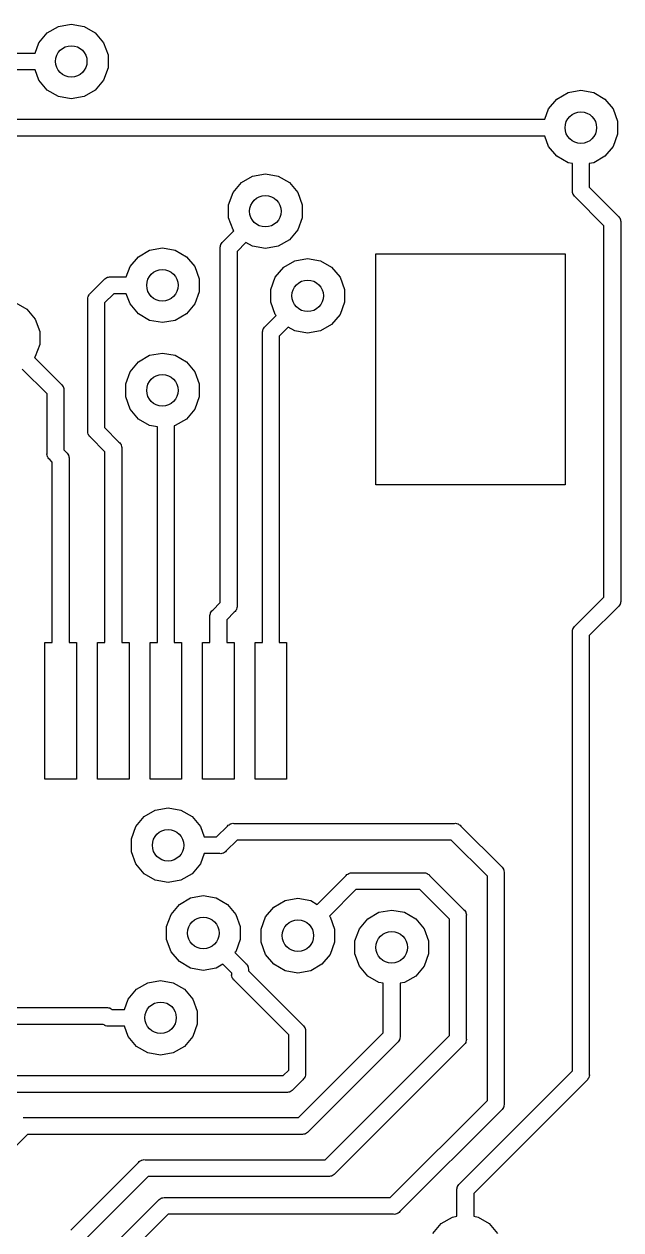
# Model space of a CAD drawing. Extents: x 144.5 to 169.1, y -90.6 to -63.3.
# Drawn here: x 163.4 to 169.08, y -74.79 to -63.31 of the extents above; entities that cross this region are included whole.
import ezdxf

# ---------------------------------------------------------------- set-up
doc = ezdxf.new("R2010")
doc.units = 0
doc.header["$MEASUREMENT"] = 0
doc.layers.add('BLACK', color=7, linetype='CONTINUOUS')

msp = doc.modelspace()

# ---------------------------------------------------------------- linework, layer by layer
at = {"layer": 'BLACK', "linetype": 'CONTINUOUS'}
for p, q in [((163.728, -63.336), (163.85, -63.3146)), ((163.85, -63.3146), (163.972, -63.336)), ((163.542, -63.4923), (163.622, -63.3977)), ((163.622, -63.3977), (163.728, -63.336)), ((163.972, -63.336), (164.078, -63.3977)), ((164.078, -63.3977), (164.158, -63.4923)), ((163.507, -63.59), (163.542, -63.4923)), ((164.158, -63.4923), (164.2, -63.6083)), ((157.833, -63.59), (163.507, -63.59)), ((164.2, -63.6083), (164.2, -63.7317)), ((163.507, -63.75), (157.863, -63.75)), ((163.542, -63.8477), (163.507, -63.75)), ((164.2, -63.7317), (164.158, -63.8477)), ((163.622, -63.9423), (163.542, -63.8477)), ((164.158, -63.8477), (164.078, -63.9423)), ((163.728, -64.004), (163.622, -63.9423)), ((163.85, -64.0254), (163.728, -64.004)), ((163.972, -64.004), (163.85, -64.0254)), ((164.078, -63.9423), (163.972, -64.004)), ((168.472, -64.0277), (168.578, -63.966)), ((168.578, -63.966), (168.7, -63.9446)), ((168.7, -63.9446), (168.822, -63.966)), ((168.822, -63.966), (168.928, -64.0277)), ((168.357, -64.22), (168.392, -64.1223)), ((168.392, -64.1223), (168.472, -64.0277)), ((168.928, -64.0277), (169.008, -64.1223)), ((169.008, -64.1223), (169.05, -64.2383)), ((161.503, -64.22), (168.357, -64.22)), ((169.05, -64.2383), (169.05, -64.3617)), ((169.05, -64.3617), (169.008, -64.4777)), ((168.357, -64.38), (161.533, -64.38)), ((168.392, -64.4777), (168.357, -64.38)), ((168.472, -64.5723), (168.392, -64.4777)), ((169.008, -64.4777), (168.928, -64.5723)), ((168.578, -64.634), (168.472, -64.5723)), ((168.928, -64.5723), (168.822, -64.634)), ((168.62, -64.6413), (168.578, -64.634)), ((168.62, -64.8965), (168.62, -64.6413)), ((168.822, -64.634), (168.78, -64.6413)), ((168.78, -64.6413), (168.78, -64.8669)), ((165.39, -64.9173), (165.469, -64.8228)), ((165.469, -64.8228), (165.576, -64.761)), ((165.576, -64.761), (165.698, -64.7396)), ((165.698, -64.7396), (165.819, -64.761)), ((165.819, -64.761), (165.926, -64.8228)), ((165.926, -64.8228), (166.005, -64.9173)), ((165.348, -65.0333), (165.39, -64.9173)), ((166.005, -64.9173), (166.048, -65.0333)), ((168.619, -64.9071), (168.62, -64.8965)), ((168.622, -64.9173), (168.619, -64.9071)), ((168.624, -64.9278), (168.622, -64.9173)), ((168.625, -64.9309), (168.624, -64.9278)), ((168.626, -64.9343), (168.625, -64.9309)), ((168.632, -64.943), (168.626, -64.9343)), ((168.78, -64.8669), (169.054, -65.141)), ((165.348, -65.1567), (165.348, -65.0333)), ((166.048, -65.0333), (166.048, -65.1567)), ((168.638, -64.9522), (168.632, -64.943)), ((168.646, -64.959), (168.638, -64.9522)), ((168.92, -65.2331), (168.646, -64.959)), ((165.39, -65.2727), (165.348, -65.1567)), ((166.048, -65.1567), (166.005, -65.2727)), ((169.054, -65.141), (169.062, -65.1478)), ((169.062, -65.1478), (169.068, -65.157)), ((169.068, -65.157), (169.074, -65.1657)), ((169.074, -65.1657), (169.075, -65.1691)), ((169.075, -65.1691), (169.076, -65.1722)), ((165.293, -65.386), (165.397, -65.2819)), ((165.397, -65.2819), (165.39, -65.2727)), ((166.005, -65.2727), (165.926, -65.3673)), ((168.92, -68.7669), (168.92, -65.2331)), ((169.076, -65.1722), (169.078, -65.1827)), ((169.078, -65.1827), (169.081, -65.1929)), ((169.081, -65.1929), (169.08, -65.2035)), ((169.08, -65.2035), (169.08, -68.7965)), ((165.28, -65.402), (165.285, -65.3928)), ((165.285, -65.3928), (165.293, -65.386)), ((165.513, -65.3926), (165.428, -65.4781)), ((165.576, -65.429), (165.513, -65.3926)), ((165.926, -65.3673), (165.819, -65.429)), ((164.489, -65.5277), (164.596, -65.466)), ((164.596, -65.466), (164.718, -65.4446)), ((164.718, -65.4446), (164.839, -65.466)), ((164.839, -65.466), (164.946, -65.5277)), ((165.267, -65.4379), (165.269, -65.4277)), ((165.268, -65.4485), (165.267, -65.4379)), ((165.268, -68.8194), (165.268, -65.4485)), ((165.269, -65.4277), (165.271, -65.4172)), ((165.271, -65.4172), (165.273, -65.4141)), ((165.273, -65.4141), (165.274, -65.4107)), ((165.274, -65.4107), (165.28, -65.402)), ((165.428, -65.4781), (165.428, -68.849)), ((165.698, -65.4504), (165.576, -65.429)), ((165.819, -65.429), (165.698, -65.4504)), ((166.75, -67.7), (166.75, -65.5)), ((166.75, -65.5), (168.55, -65.5)), ((168.55, -65.5), (168.55, -67.7)), ((164.374, -65.72), (164.41, -65.6223)), ((164.41, -65.6223), (164.489, -65.5277)), ((164.946, -65.5277), (165.025, -65.6223)), ((165.025, -65.6223), (165.068, -65.7383)), ((165.792, -65.7223), (165.872, -65.6277)), ((165.872, -65.6277), (165.978, -65.566)), ((165.978, -65.566), (166.1, -65.5446)), ((166.1, -65.5446), (166.222, -65.566)), ((166.222, -65.566), (166.328, -65.6277)), ((166.328, -65.6277), (166.408, -65.7223)), ((164.163, -65.7459), (164.17, -65.7378)), ((164.17, -65.7378), (164.18, -65.7325)), ((164.18, -65.7325), (164.188, -65.7264)), ((164.188, -65.7264), (164.192, -65.7255)), ((164.192, -65.7255), (164.195, -65.7237)), ((164.195, -65.7237), (164.205, -65.7218)), ((164.205, -65.7218), (164.215, -65.7191)), ((164.215, -65.7191), (164.226, -65.72)), ((164.226, -65.72), (164.374, -65.72)), ((165.068, -65.7383), (165.068, -65.8617)), ((165.75, -65.8383), (165.792, -65.7223)), ((166.408, -65.7223), (166.45, -65.8383)), ((164.033, -65.876), (164.163, -65.7459)), ((165.75, -65.9617), (165.75, -65.8383)), ((166.45, -65.8383), (166.45, -65.9617)), ((163.322, -65.966), (163.428, -66.0277)), ((164.007, -65.9279), (164.009, -65.9177)), ((164.008, -65.9385), (164.007, -65.9279)), ((164.008, -67.184), (164.008, -65.9385)), ((164.009, -65.9177), (164.011, -65.9072)), ((164.011, -65.9072), (164.013, -65.9041)), ((164.013, -65.9041), (164.014, -65.9007)), ((164.014, -65.9007), (164.02, -65.892)), ((164.02, -65.892), (164.025, -65.8828)), ((164.025, -65.8828), (164.033, -65.876)), ((164.256, -65.88), (164.168, -65.9682)), ((164.168, -65.9682), (164.168, -67.1544)), ((164.374, -65.88), (164.256, -65.88)), ((164.41, -65.9777), (164.374, -65.88)), ((165.068, -65.8617), (165.025, -65.9777)), ((165.792, -66.0777), (165.75, -65.9617)), ((166.45, -65.9617), (166.408, -66.0777)), ((163.428, -66.0277), (163.508, -66.1223)), ((164.489, -66.0723), (164.41, -65.9777)), ((164.596, -66.134), (164.489, -66.0723)), ((164.946, -66.0723), (164.839, -66.134)), ((165.025, -65.9777), (164.946, -66.0723)), ((165.696, -66.191), (165.8, -66.0869)), ((165.8, -66.0869), (165.792, -66.0777)), ((166.408, -66.0777), (166.328, -66.1723)), ((163.508, -66.1223), (163.55, -66.2383)), ((164.718, -66.1554), (164.596, -66.134)), ((164.839, -66.134), (164.718, -66.1554)), ((165.682, -66.207), (165.688, -66.1978)), ((165.688, -66.1978), (165.696, -66.191)), ((165.916, -66.1976), (165.83, -66.2831)), ((165.978, -66.234), (165.916, -66.1976)), ((166.328, -66.1723), (166.222, -66.234)), ((163.55, -66.2383), (163.55, -66.3617)), ((165.669, -66.2429), (165.672, -66.2327)), ((165.67, -66.2535), (165.669, -66.2429)), ((165.67, -69.2), (165.67, -66.2535)), ((165.672, -66.2327), (165.674, -66.2222)), ((165.674, -66.2222), (165.675, -66.2191)), ((165.675, -66.2191), (165.676, -66.2157)), ((165.676, -66.2157), (165.682, -66.207)), ((165.83, -66.2831), (165.83, -69.2)), ((166.1, -66.2554), (165.978, -66.234)), ((166.222, -66.234), (166.1, -66.2554)), ((163.55, -66.3617), (163.508, -66.4777)), ((163.508, -66.4777), (163.5, -66.4869)), ((163.5, -66.4869), (163.754, -66.741)), ((164.41, -66.6223), (164.489, -66.5277)), ((164.489, -66.5277), (164.596, -66.466)), ((164.596, -66.466), (164.718, -66.4446)), ((164.718, -66.4446), (164.839, -66.466)), ((164.839, -66.466), (164.946, -66.5277)), ((164.946, -66.5277), (165.025, -66.6223)), ((163.62, -66.8331), (163.384, -66.5976)), ((164.368, -66.7383), (164.41, -66.6223)), ((165.025, -66.6223), (165.068, -66.7383)), ((163.754, -66.741), (163.762, -66.7478)), ((163.762, -66.7478), (163.768, -66.757)), ((163.768, -66.757), (163.774, -66.7657)), ((163.774, -66.7657), (163.775, -66.7691)), ((163.775, -66.7691), (163.776, -66.7722)), ((163.776, -66.7722), (163.778, -66.7827)), ((164.368, -66.8617), (164.368, -66.7383)), ((165.068, -66.7383), (165.068, -66.8617)), ((163.62, -67.3965), (163.62, -66.8331)), ((163.778, -66.7827), (163.781, -66.7929)), ((163.781, -66.7929), (163.78, -66.8035)), ((163.78, -66.8035), (163.78, -67.3669)), ((164.41, -66.9777), (164.368, -66.8617)), ((165.068, -66.8617), (165.025, -66.9777)), ((164.489, -67.0723), (164.41, -66.9777)), ((165.025, -66.9777), (164.946, -67.0723)), ((164.596, -67.134), (164.489, -67.0723)), ((164.946, -67.0723), (164.839, -67.134)), ((164.007, -67.1946), (164.008, -67.184)), ((164.009, -67.2048), (164.007, -67.1946)), ((164.011, -67.2153), (164.009, -67.2048)), ((164.013, -67.2184), (164.011, -67.2153)), ((164.014, -67.2218), (164.013, -67.2184)), ((164.02, -67.2305), (164.014, -67.2218)), ((164.025, -67.2397), (164.02, -67.2305)), ((164.168, -67.1544), (164.304, -67.291)), ((164.67, -67.147), (164.596, -67.134)), ((164.67, -69.2), (164.67, -67.147)), ((164.839, -67.134), (164.83, -67.1356)), ((164.83, -67.1356), (164.83, -69.2)), ((164.033, -67.2465), (164.025, -67.2397)), ((164.17, -67.3831), (164.033, -67.2465)), ((164.304, -67.291), (164.312, -67.2978)), ((164.312, -67.2978), (164.318, -67.307)), ((164.318, -67.307), (164.324, -67.3157)), ((164.324, -67.3157), (164.325, -67.3191)), ((164.325, -67.3191), (164.326, -67.3222)), ((164.326, -67.3222), (164.328, -67.3327)), ((164.328, -67.3327), (164.331, -67.3429)), ((164.331, -67.3429), (164.33, -67.3535)), ((163.619, -67.4071), (163.62, -67.3965)), ((163.622, -67.4173), (163.619, -67.4071)), ((163.624, -67.4278), (163.622, -67.4173)), ((163.625, -67.4309), (163.624, -67.4278)), ((163.626, -67.4343), (163.625, -67.4309)), ((163.632, -67.443), (163.626, -67.4343)), ((163.638, -67.4522), (163.632, -67.443)), ((163.646, -67.459), (163.638, -67.4522)), ((163.67, -67.4831), (163.646, -67.459)), ((163.78, -67.3669), (163.804, -67.391)), ((163.804, -67.391), (163.812, -67.3978)), ((163.812, -67.3978), (163.818, -67.407)), ((163.818, -67.407), (163.824, -67.4157)), ((163.824, -67.4157), (163.825, -67.4191)), ((163.825, -67.4191), (163.826, -67.4222)), ((163.826, -67.4222), (163.828, -67.4327)), ((163.828, -67.4327), (163.831, -67.4429)), ((163.831, -67.4429), (163.83, -67.4535)), ((163.83, -67.4535), (163.83, -69.2)), ((164.17, -69.2), (164.17, -67.3831)), ((164.33, -67.3535), (164.33, -69.2)), ((163.67, -69.2), (163.67, -67.4831)), ((168.55, -67.7), (166.75, -67.7)), ((165.196, -68.891), (165.268, -68.8194)), ((168.646, -69.041), (168.92, -68.7669)), ((169.074, -68.8343), (169.068, -68.843)), ((169.075, -68.8309), (169.074, -68.8343)), ((169.076, -68.8278), (169.075, -68.8309)), ((169.078, -68.8173), (169.076, -68.8278)), ((169.081, -68.8071), (169.078, -68.8173)), ((169.08, -68.7965), (169.081, -68.8071)), ((165.169, -68.9429), (165.172, -68.9327)), ((165.17, -68.9535), (165.169, -68.9429)), ((165.17, -69.2), (165.17, -68.9535)), ((165.172, -68.9327), (165.174, -68.9222)), ((165.174, -68.9222), (165.175, -68.9191)), ((165.175, -68.9191), (165.176, -68.9157)), ((165.176, -68.9157), (165.182, -68.907)), ((165.182, -68.907), (165.188, -68.8978)), ((165.188, -68.8978), (165.196, -68.891)), ((165.402, -68.9115), (165.33, -68.9831)), ((165.41, -68.9047), (165.402, -68.9115)), ((165.415, -68.8955), (165.41, -68.9047)), ((165.421, -68.8868), (165.415, -68.8955)), ((165.422, -68.8834), (165.421, -68.8868)), ((165.424, -68.8803), (165.422, -68.8834)), ((165.426, -68.8698), (165.424, -68.8803)), ((165.428, -68.8596), (165.426, -68.8698)), ((165.428, -68.849), (165.428, -68.8596)), ((169.054, -68.859), (168.78, -69.1331)), ((169.062, -68.8522), (169.054, -68.859)), ((169.068, -68.843), (169.062, -68.8522)), ((165.33, -68.9831), (165.33, -69.2)), ((168.624, -69.0722), (168.625, -69.0691)), ((168.625, -69.0691), (168.626, -69.0657)), ((168.626, -69.0657), (168.632, -69.057)), ((168.632, -69.057), (168.638, -69.0478)), ((168.638, -69.0478), (168.646, -69.041)), ((168.619, -69.0929), (168.622, -69.0827)), ((168.62, -69.1035), (168.619, -69.0929)), ((168.62, -73.276), (168.62, -69.1035)), ((168.622, -69.0827), (168.624, -69.0722)), ((168.78, -69.1331), (168.78, -73.3056)), ((163.6, -70.5), (163.6, -69.2)), ((163.6, -69.2), (163.67, -69.2)), ((163.83, -69.2), (163.9, -69.2)), ((163.9, -69.2), (163.9, -70.5)), ((164.1, -70.5), (164.1, -69.2)), ((164.1, -69.2), (164.17, -69.2)), ((164.33, -69.2), (164.4, -69.2)), ((164.4, -69.2), (164.4, -70.5)), ((164.6, -70.5), (164.6, -69.2)), ((164.6, -69.2), (164.67, -69.2)), ((164.83, -69.2), (164.9, -69.2)), ((164.9, -69.2), (164.9, -70.5)), ((165.1, -70.5), (165.1, -69.2)), ((165.1, -69.2), (165.17, -69.2)), ((165.33, -69.2), (165.4, -69.2)), ((165.4, -69.2), (165.4, -70.5)), ((165.6, -70.5), (165.6, -69.2)), ((165.6, -69.2), (165.67, -69.2)), ((165.83, -69.2), (165.9, -69.2)), ((165.9, -69.2), (165.9, -70.5)), ((163.9, -70.5), (163.6, -70.5)), ((164.4, -70.5), (164.1, -70.5)), ((164.9, -70.5), (164.6, -70.5)), ((165.4, -70.5), (165.1, -70.5)), ((165.9, -70.5), (165.6, -70.5)), ((164.65, -70.794), (164.772, -70.7726)), ((164.772, -70.7726), (164.894, -70.794)), ((164.464, -70.9503), (164.544, -70.8557)), ((164.544, -70.8557), (164.65, -70.794)), ((164.894, -70.794), (165, -70.8557)), ((165, -70.8557), (165.08, -70.9503)), ((164.422, -71.0663), (164.464, -70.9503)), ((165.08, -70.9503), (165.115, -71.048)), ((165.234, -71.048), (165.336, -70.9459)), ((165.336, -70.9459), (165.343, -70.9378)), ((165.343, -70.9378), (165.352, -70.9325)), ((165.352, -70.9325), (165.361, -70.9264)), ((165.361, -70.9264), (165.364, -70.9255)), ((165.364, -70.9255), (165.367, -70.9237)), ((165.367, -70.9237), (165.378, -70.9218)), ((165.378, -70.9218), (165.388, -70.9191)), ((165.388, -70.9191), (165.398, -70.92)), ((165.398, -70.92), (167.497, -70.92)), ((167.497, -70.92), (167.507, -70.9191)), ((167.507, -70.9191), (167.517, -70.9218)), ((167.517, -70.9218), (167.528, -70.9237)), ((167.528, -70.9237), (167.531, -70.9255)), ((167.531, -70.9255), (167.534, -70.9264)), ((167.534, -70.9264), (167.543, -70.9325)), ((167.543, -70.9325), (167.552, -70.9378)), ((167.552, -70.9378), (167.559, -70.9459)), ((167.559, -70.9459), (167.944, -71.331)), ((164.422, -71.1897), (164.422, -71.0663)), ((165.115, -71.048), (165.234, -71.048)), ((165.428, -71.08), (165.326, -71.1821)), ((167.467, -71.08), (165.428, -71.08)), ((167.81, -71.4231), (167.467, -71.08)), ((164.464, -71.3057), (164.422, -71.1897)), ((165.115, -71.208), (165.08, -71.3057)), ((165.264, -71.208), (165.115, -71.208)), ((165.274, -71.2089), (165.264, -71.208)), ((165.284, -71.2062), (165.274, -71.2089)), ((165.295, -71.2043), (165.284, -71.2062)), ((165.298, -71.2025), (165.295, -71.2043)), ((165.301, -71.2016), (165.298, -71.2025)), ((165.31, -71.1955), (165.301, -71.2016)), ((165.319, -71.1902), (165.31, -71.1955)), ((165.326, -71.1821), (165.319, -71.1902)), ((164.544, -71.4002), (164.464, -71.3057)), ((165.08, -71.3057), (165, -71.4002)), ((167.944, -71.331), (167.952, -71.3378)), ((167.952, -71.3378), (167.958, -71.347)), ((167.958, -71.347), (167.964, -71.3557)), ((167.964, -71.3557), (167.965, -71.3591)), ((167.965, -71.3591), (167.966, -71.3622)), ((167.966, -71.3622), (167.968, -71.3727)), ((164.65, -71.4619), (164.544, -71.4002)), ((164.772, -71.4834), (164.65, -71.4619)), ((164.894, -71.4619), (164.772, -71.4834)), ((165, -71.4002), (164.894, -71.4619)), ((166.191, -71.6907), (166.466, -71.4159)), ((166.466, -71.4159), (166.473, -71.4078)), ((166.473, -71.4078), (166.482, -71.4025)), ((166.482, -71.4025), (166.491, -71.3964)), ((166.491, -71.3964), (166.494, -71.3955)), ((166.494, -71.3955), (166.498, -71.3937)), ((166.498, -71.3937), (166.508, -71.3918)), ((166.508, -71.3918), (166.518, -71.3891)), ((166.518, -71.3891), (166.529, -71.39)), ((166.529, -71.39), (167.199, -71.39)), ((167.199, -71.39), (167.209, -71.3891)), ((167.209, -71.3891), (167.22, -71.3918)), ((167.22, -71.3918), (167.23, -71.3937)), ((167.23, -71.3937), (167.233, -71.3955)), ((167.233, -71.3955), (167.237, -71.3964)), ((167.237, -71.3964), (167.245, -71.4025)), ((167.245, -71.4025), (167.255, -71.4078)), ((167.255, -71.4078), (167.261, -71.4159)), ((167.261, -71.4159), (167.584, -71.7386)), ((167.81, -73.556), (167.81, -71.4231)), ((167.968, -71.3727), (167.971, -71.3829)), ((167.971, -71.3829), (167.97, -71.3935)), ((167.97, -71.3935), (167.97, -73.5856)), ((166.558, -71.55), (166.307, -71.8015)), ((167.169, -71.55), (166.558, -71.55)), ((167.45, -71.8307), (167.169, -71.55)), ((164.8, -71.7855), (164.879, -71.6909)), ((164.879, -71.6909), (164.986, -71.6292)), ((164.986, -71.6292), (165.107, -71.6078)), ((165.107, -71.6078), (165.229, -71.6292)), ((165.229, -71.6292), (165.336, -71.6909)), ((165.336, -71.6909), (165.415, -71.7855)), ((165.779, -71.7161), (165.885, -71.6544)), ((165.885, -71.6544), (166.007, -71.633)), ((166.007, -71.633), (166.129, -71.6544)), ((166.129, -71.6544), (166.191, -71.6907)), ((164.757, -71.9015), (164.8, -71.7855)), ((165.415, -71.7855), (165.457, -71.9015)), ((165.657, -71.9267), (165.699, -71.8107)), ((165.699, -71.8107), (165.779, -71.7161)), ((166.307, -71.8015), (166.315, -71.8107)), ((166.315, -71.8107), (166.357, -71.9267)), ((166.672, -71.8277), (166.778, -71.766)), ((166.778, -71.766), (166.9, -71.7446)), ((166.9, -71.7446), (167.022, -71.766)), ((167.022, -71.766), (167.128, -71.8277)), ((167.584, -71.7386), (167.592, -71.7454)), ((167.592, -71.7454), (167.598, -71.7546)), ((167.598, -71.7546), (167.604, -71.7633)), ((167.604, -71.7633), (167.605, -71.7667)), ((167.605, -71.7667), (167.606, -71.7698)), ((167.606, -71.7698), (167.608, -71.7803)), ((167.608, -71.7803), (167.611, -71.7905)), ((167.611, -71.7905), (167.61, -71.8011)), ((167.61, -71.8011), (167.61, -72.9665)), ((164.757, -72.0249), (164.757, -71.9015)), ((165.457, -71.9015), (165.457, -72.0249)), ((165.657, -72.0501), (165.657, -71.9267)), ((166.357, -71.9267), (166.357, -72.0501)), ((166.55, -72.0383), (166.592, -71.9223)), ((166.592, -71.9223), (166.672, -71.8277)), ((167.128, -71.8277), (167.208, -71.9223)), ((167.208, -71.9223), (167.25, -72.0383)), ((167.45, -72.9369), (167.45, -71.8307)), ((164.8, -72.1409), (164.757, -72.0249)), ((165.457, -72.0249), (165.415, -72.1409)), ((165.699, -72.1661), (165.657, -72.0501)), ((166.357, -72.0501), (166.315, -72.1661)), ((166.55, -72.1617), (166.55, -72.0383)), ((167.25, -72.0383), (167.25, -72.1617)), ((164.879, -72.2354), (164.8, -72.1409)), ((165.415, -72.1409), (165.407, -72.1501)), ((165.407, -72.1501), (165.511, -72.2542)), ((165.779, -72.2606), (165.699, -72.1661)), ((166.315, -72.1661), (166.235, -72.2606)), ((166.592, -72.2777), (166.55, -72.1617)), ((167.25, -72.1617), (167.208, -72.2777)), ((164.986, -72.2972), (164.879, -72.2354)), ((165.292, -72.2608), (165.229, -72.2972)), ((165.377, -72.3463), (165.292, -72.2608)), ((165.511, -72.2542), (165.52, -72.261)), ((165.52, -72.261), (165.525, -72.2702)), ((165.525, -72.2702), (165.531, -72.2789)), ((165.531, -72.2789), (165.532, -72.2823)), ((165.532, -72.2823), (165.534, -72.2854)), ((165.885, -72.3223), (165.779, -72.2606)), ((166.235, -72.2606), (166.129, -72.3223)), ((166.672, -72.3723), (166.592, -72.2777)), ((167.208, -72.2777), (167.128, -72.3723)), ((165.107, -72.3186), (164.986, -72.2972)), ((165.229, -72.2972), (165.107, -72.3186)), ((165.376, -72.3644), (165.377, -72.3538)), ((165.379, -72.3746), (165.376, -72.3644)), ((165.377, -72.3538), (165.377, -72.3463)), ((165.381, -72.3851), (165.379, -72.3746)), ((165.383, -72.3882), (165.381, -72.3851)), ((165.384, -72.3916), (165.383, -72.3882)), ((165.39, -72.4003), (165.384, -72.3916)), ((165.534, -72.2854), (165.535, -72.2959)), ((165.535, -72.2959), (165.538, -72.3061)), ((165.538, -72.3061), (165.537, -72.3167)), ((165.537, -72.3167), (165.537, -72.3242)), ((165.537, -72.3242), (166.054, -72.841)), ((166.007, -72.3438), (165.885, -72.3223)), ((166.129, -72.3223), (166.007, -72.3438)), ((166.778, -72.434), (166.672, -72.3723)), ((167.128, -72.3723), (167.022, -72.434)), ((164.392, -72.5923), (164.471, -72.4977)), ((164.471, -72.4977), (164.578, -72.436)), ((164.578, -72.436), (164.7, -72.4146)), ((164.7, -72.4146), (164.821, -72.436)), ((164.821, -72.436), (164.928, -72.4977)), ((164.928, -72.4977), (165.008, -72.5923)), ((165.395, -72.4095), (165.39, -72.4003)), ((165.403, -72.4163), (165.395, -72.4095)), ((165.92, -72.9331), (165.403, -72.4163)), ((166.82, -72.4413), (166.778, -72.434)), ((166.82, -72.9119), (166.82, -72.4413)), ((167.022, -72.434), (166.98, -72.4413)), ((166.98, -72.4413), (166.98, -72.9415)), ((164.357, -72.69), (164.392, -72.5923)), ((165.008, -72.5923), (165.05, -72.7083)), ((163.286, -72.6728), (164.184, -72.6728)), ((164.184, -72.6728), (164.195, -72.6719)), ((164.195, -72.6719), (164.205, -72.6746)), ((164.205, -72.6746), (164.216, -72.6765)), ((164.216, -72.6765), (164.219, -72.6782)), ((164.219, -72.6782), (164.222, -72.6792)), ((164.222, -72.6792), (164.231, -72.6853)), ((164.231, -72.6853), (164.239, -72.69)), ((164.239, -72.69), (164.357, -72.69)), ((165.05, -72.7083), (165.05, -72.8317)), ((164.154, -72.8328), (163.256, -72.8328)), ((164.162, -72.8375), (164.154, -72.8328)), ((164.171, -72.8436), (164.162, -72.8375)), ((164.174, -72.8445), (164.171, -72.8436)), ((164.177, -72.8463), (164.174, -72.8445)), ((164.188, -72.8482), (164.177, -72.8463)), ((164.198, -72.8509), (164.188, -72.8482)), ((164.208, -72.85), (164.198, -72.8509)), ((164.357, -72.85), (164.208, -72.85)), ((164.392, -72.9477), (164.357, -72.85)), ((165.05, -72.8317), (165.008, -72.9477)), ((166.054, -72.841), (166.062, -72.8478)), ((166.062, -72.8478), (166.068, -72.857)), ((164.471, -73.0423), (164.392, -72.9477)), ((165.008, -72.9477), (164.928, -73.0423)), ((165.92, -73.2669), (165.92, -72.9331)), ((166.012, -73.72), (166.82, -72.9119)), ((166.068, -72.857), (166.074, -72.8657)), ((166.074, -72.8657), (166.075, -72.8691)), ((166.075, -72.8691), (166.076, -72.8722)), ((166.076, -72.8722), (166.078, -72.8827)), ((166.078, -72.8827), (166.081, -72.8929)), ((166.081, -72.8929), (166.08, -72.9035)), ((166.08, -72.9035), (166.08, -73.2965)), ((166.267, -74.12), (167.45, -72.9369)), ((166.978, -72.9623), (166.976, -72.9728)), ((166.981, -72.9521), (166.978, -72.9623)), ((166.98, -72.9415), (166.981, -72.9521)), ((167.61, -72.9665), (167.611, -72.9771)), ((164.578, -73.104), (164.471, -73.0423)), ((164.928, -73.0423), (164.821, -73.104)), ((166.954, -73.004), (166.104, -73.8541)), ((167.584, -73.029), (166.359, -74.2541)), ((166.962, -72.9972), (166.954, -73.004)), ((166.968, -72.988), (166.962, -72.9972)), ((166.974, -72.9793), (166.968, -72.988)), ((166.975, -72.9759), (166.974, -72.9793)), ((166.976, -72.9728), (166.975, -72.9759)), ((167.592, -73.0222), (167.584, -73.029)), ((167.598, -73.013), (167.592, -73.0222)), ((167.604, -73.0043), (167.598, -73.013)), ((167.605, -73.0009), (167.604, -73.0043)), ((167.606, -72.9978), (167.605, -73.0009)), ((167.608, -72.9873), (167.606, -72.9978)), ((167.611, -72.9771), (167.608, -72.9873)), ((164.7, -73.1254), (164.578, -73.104)), ((164.821, -73.104), (164.7, -73.1254)), ((165.867, -73.32), (165.92, -73.2669)), ((166.081, -73.3071), (166.078, -73.3173)), ((166.08, -73.2965), (166.081, -73.3071)), ((167.546, -74.3501), (168.62, -73.276)), ((168.78, -73.3056), (168.781, -73.3162)), ((163.233, -73.32), (165.867, -73.32)), ((166.054, -73.359), (165.959, -73.4541)), ((166.062, -73.3522), (166.054, -73.359)), ((166.068, -73.343), (166.062, -73.3522)), ((166.074, -73.3343), (166.068, -73.343)), ((166.075, -73.3309), (166.074, -73.3343)), ((166.076, -73.3278), (166.075, -73.3309)), ((166.078, -73.3173), (166.076, -73.3278)), ((168.754, -73.3682), (167.68, -74.4423)), ((168.762, -73.3613), (168.754, -73.3682)), ((168.768, -73.3522), (168.762, -73.3613)), ((168.774, -73.3435), (168.768, -73.3522)), ((168.775, -73.34), (168.774, -73.3435)), ((168.776, -73.3369), (168.775, -73.34)), ((168.778, -73.3265), (168.776, -73.3369)), ((168.781, -73.3162), (168.778, -73.3265)), ((165.897, -73.48), (163.203, -73.48)), ((165.907, -73.4809), (165.897, -73.48)), ((165.917, -73.4782), (165.907, -73.4809)), ((165.928, -73.4763), (165.917, -73.4782)), ((165.931, -73.4745), (165.928, -73.4763)), ((165.934, -73.4736), (165.931, -73.4745)), ((165.943, -73.4675), (165.934, -73.4736)), ((165.952, -73.4622), (165.943, -73.4675)), ((165.959, -73.4541), (165.952, -73.4622)), ((166.886, -74.48), (167.81, -73.556)), ((167.944, -73.6482), (166.978, -74.6141)), ((167.952, -73.6413), (167.944, -73.6482)), ((167.958, -73.6321), (167.952, -73.6413)), ((167.964, -73.6234), (167.958, -73.6321)), ((167.965, -73.62), (167.964, -73.6234)), ((167.966, -73.6169), (167.965, -73.62)), ((167.968, -73.6064), (167.966, -73.6169)), ((167.971, -73.5962), (167.968, -73.6064)), ((167.97, -73.5856), (167.971, -73.5962)), ((163.393, -73.7191), (163.403, -73.72)), ((163.403, -73.72), (166.012, -73.72)), ((163.433, -73.88), (163.275, -74.0381)), ((166.042, -73.88), (163.433, -73.88)), ((166.052, -73.8809), (166.042, -73.88)), ((166.062, -73.8782), (166.052, -73.8809)), ((166.073, -73.8763), (166.062, -73.8782)), ((166.076, -73.8745), (166.073, -73.8763)), ((166.079, -73.8736), (166.076, -73.8745)), ((166.088, -73.8675), (166.079, -73.8736)), ((166.097, -73.8622), (166.088, -73.8675)), ((166.104, -73.8541), (166.097, -73.8622)), ((163.846, -74.791), (164.491, -74.1459)), ((164.491, -74.1459), (164.498, -74.1378)), ((164.498, -74.1378), (164.507, -74.1325)), ((164.507, -74.1325), (164.516, -74.1264)), ((164.516, -74.1264), (164.519, -74.1255)), ((164.519, -74.1255), (164.522, -74.1237)), ((164.522, -74.1237), (164.533, -74.1218)), ((164.533, -74.1218), (164.543, -74.1191)), ((164.543, -74.1191), (164.553, -74.12)), ((164.553, -74.12), (166.267, -74.12)), ((164.583, -74.28), (163.98, -74.8831)), ((166.297, -74.28), (164.583, -74.28)), ((166.307, -74.2809), (166.297, -74.28)), ((166.317, -74.2782), (166.307, -74.2809)), ((166.328, -74.2763), (166.317, -74.2782)), ((166.331, -74.2745), (166.328, -74.2763)), ((166.334, -74.2736), (166.331, -74.2745)), ((166.343, -74.2675), (166.334, -74.2736)), ((166.352, -74.2622), (166.343, -74.2675)), ((166.359, -74.2541), (166.352, -74.2622)), ((167.519, -74.4021), (167.522, -74.3918)), ((167.52, -74.4126), (167.519, -74.4021)), ((167.52, -74.6587), (167.52, -74.4126)), ((167.522, -74.3918), (167.524, -74.3813)), ((167.524, -74.3813), (167.525, -74.3783)), ((167.525, -74.3783), (167.526, -74.3748)), ((167.526, -74.3748), (167.532, -74.3661)), ((167.532, -74.3661), (167.538, -74.3569)), ((167.538, -74.3569), (167.546, -74.3501)), ((167.68, -74.4423), (167.68, -74.6587)), ((164.246, -74.941), (164.681, -74.5059)), ((164.681, -74.5059), (164.688, -74.4978)), ((164.688, -74.4978), (164.697, -74.4925)), ((164.697, -74.4925), (164.706, -74.4864)), ((164.706, -74.4864), (164.709, -74.4855)), ((164.709, -74.4855), (164.712, -74.4837)), ((164.712, -74.4837), (164.723, -74.4818)), ((164.723, -74.4818), (164.733, -74.4791)), ((164.733, -74.4791), (164.743, -74.48)), ((164.743, -74.48), (166.886, -74.48)), ((164.773, -74.64), (164.38, -75.0331)), ((166.916, -74.64), (164.773, -74.64)), ((166.926, -74.6409), (166.916, -74.64)), ((166.936, -74.6382), (166.926, -74.6409)), ((166.947, -74.6363), (166.936, -74.6382)), ((166.95, -74.6346), (166.947, -74.6363)), ((166.953, -74.6336), (166.95, -74.6346)), ((166.962, -74.6275), (166.953, -74.6336)), ((166.971, -74.6222), (166.962, -74.6275)), ((166.978, -74.6141), (166.971, -74.6222)), ((167.372, -74.7277), (167.478, -74.666)), ((167.478, -74.666), (167.52, -74.6587)), ((167.68, -74.6587), (167.722, -74.666)), ((167.722, -74.666), (167.828, -74.7277)), ((167.292, -74.8223), (167.372, -74.7277)), ((167.828, -74.7277), (167.908, -74.8223))]:
    msp.add_line(p, q, dxfattribs=at)
at = {"layer": 'BLACK'}
for centre in [(163.85, -63.67), (168.7, -64.3), (165.698, -65.095), (164.718, -65.8), (166.1, -65.9), (164.718, -66.8), (164.772, -71.128), (165.107, -71.9632), (166.007, -71.9884), (166.9, -72.1), (164.7, -72.77)]:
    msp.add_circle(centre, 0.15, dxfattribs=at)

doc.saveas('drawing.dxf')
